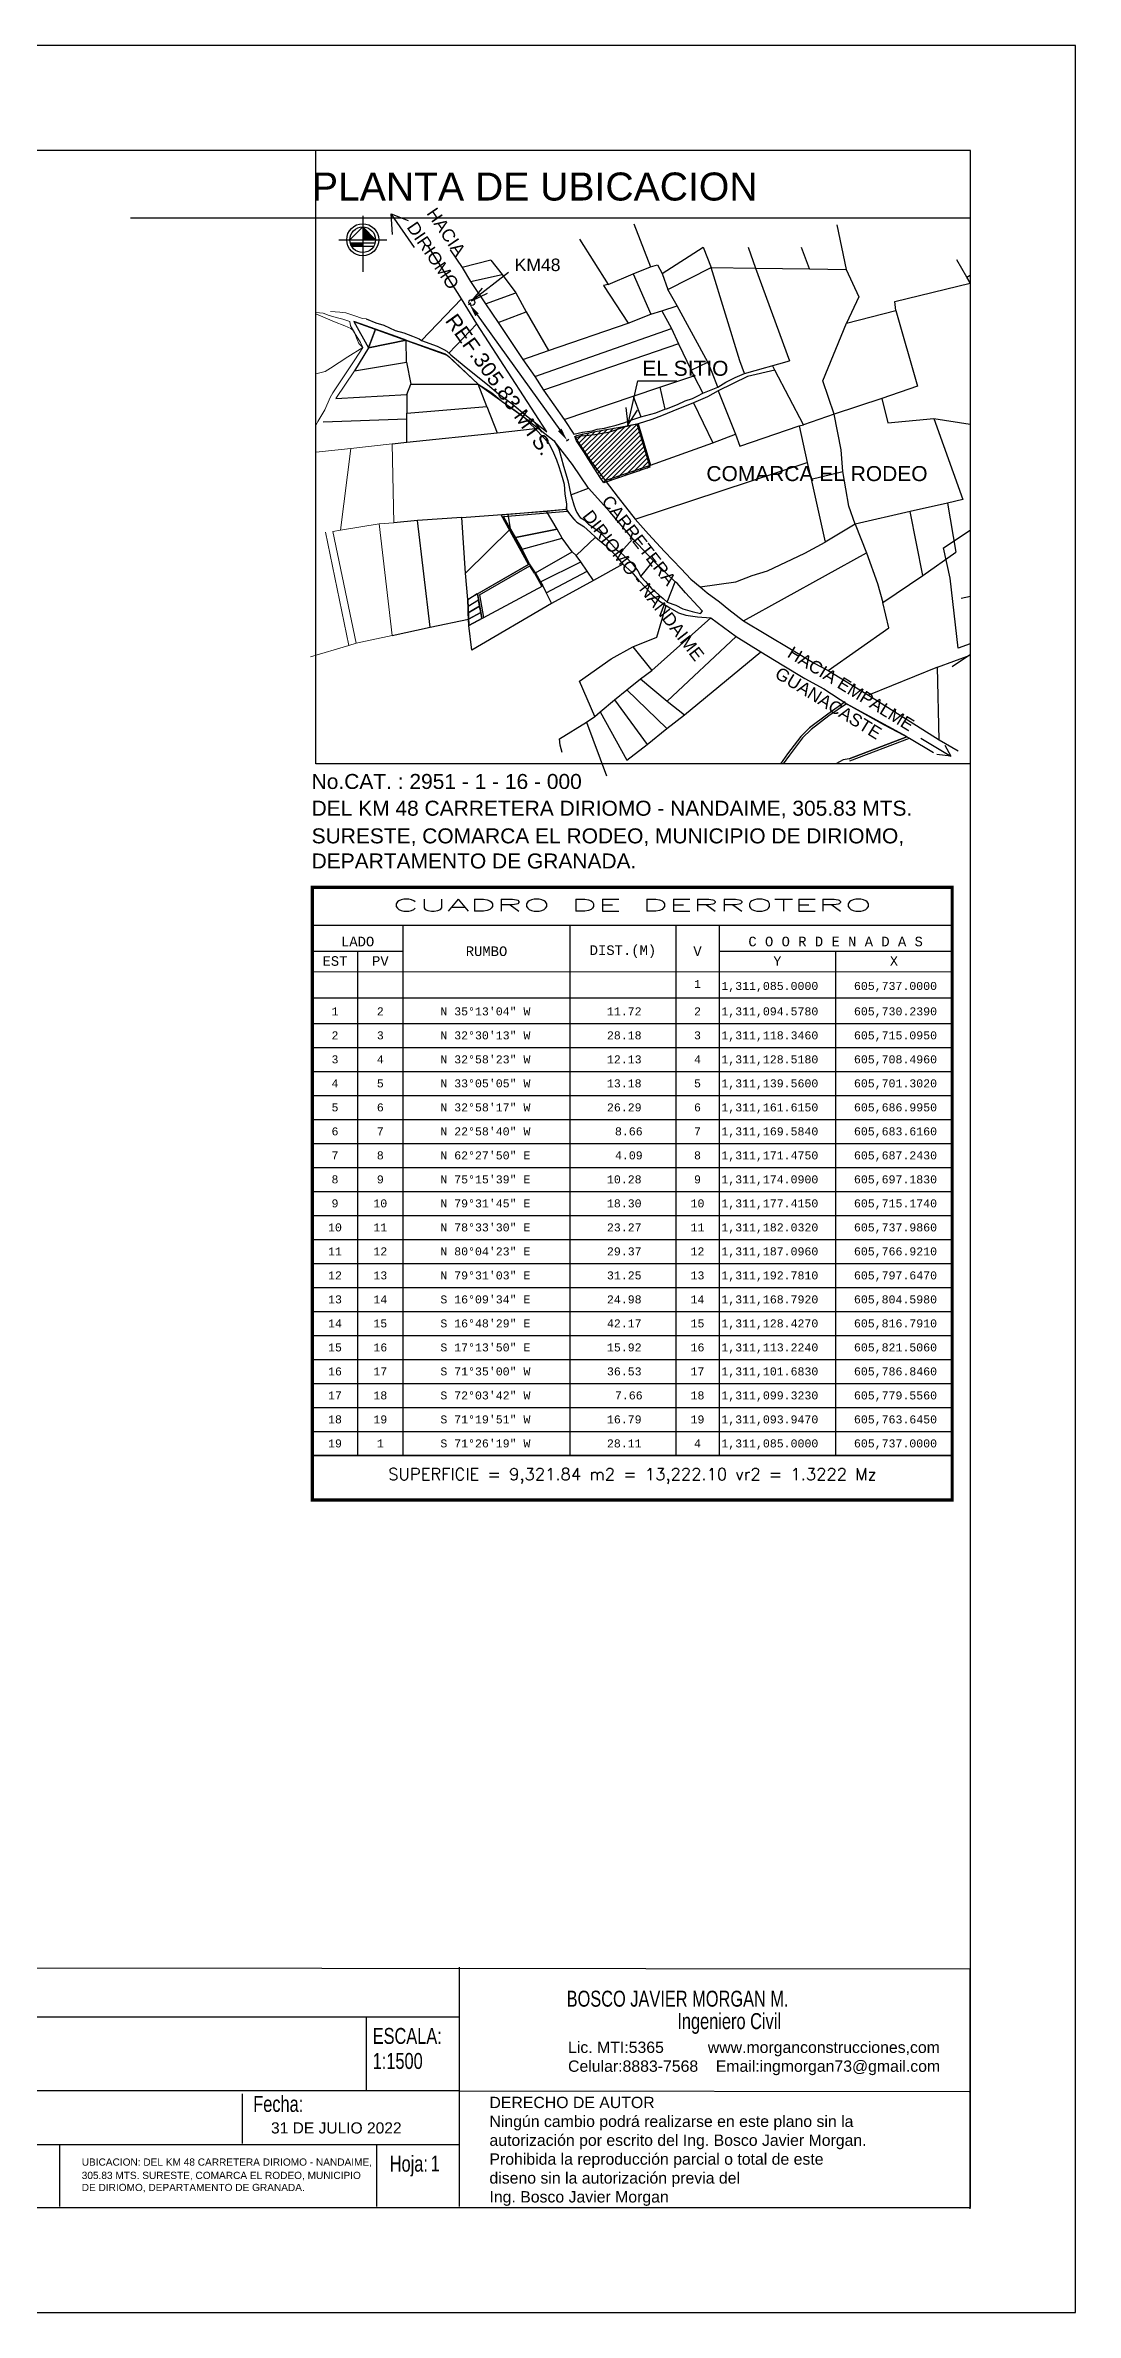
# Model space of a CAD drawing. Header units: millimetres. Extents: x 603733 to 1211550, y 1310999 to 2622648.
# Drawn here: x 605057.9 to 605205.1, y 1310999.4 to 1311323.2 of the extents above; entities that cross this region are included whole.
import ezdxf
from ezdxf.enums import TextEntityAlignment as Align

# ---------------------------------------------------------------- set-up
doc = ezdxf.new("R2010")
doc.units = ezdxf.units.MM
doc.header["$PDMODE"] = 32
doc.header["$PDSIZE"] = 0.3
for name, color, linetype in [('-42', 7, 'Continuous'), ('2', 1, 'Continuous'), ('CAJETIN', 5, 'Continuous'), ('CVL_CUADCON', 1, 'Continuous'), ('CVL_CUADCON_LIN', 8, 'Continuous'), ('CVL_CUADCON_TIT', 1, 'Continuous'), ('CVL_CUADCON_TX', 2, 'Continuous'), ('FRAME 025', 7, 'Continuous'), ('NORTE', 7, 'Continuous'), ('PAREDES', 8, 'Continuous')]:
    doc.layers.add(name, color=color, linetype=linetype)
doc.layers.add('FRAME 070', color=7, linetype='Continuous', lineweight=70)
doc.styles.add('HUECA1', font='HUECA1.shx')
doc.styles.add('MONOTXT4', font='MONOTXT4.shx')
doc.styles.add('PI', font='arial.ttf', dxfattribs={"height": 0.4})
doc.styles.add('PUNTOS PI', font='arial.ttf', dxfattribs={"height": 2.75})
doc.styles.add('TSN - Swis721 LtCn BT', font='swisscl.ttf')

# ---------------------------------------------------------------- blocks, each defined once
blk = doc.blocks.new('NORTE')
for points in [[(0, 0.4), (0, 0), (0.4, 0)], [(0, -0.1), (-0.387, -0.1, 0.067833), (-0.346, -0.2), (0, -0.2)]]:
    blk.add_hatch(color=256).paths.add_polyline_path(points)
for p, q in [((0, 0.75), (0, -1)), ((-0.75, 0), (0.75, 0)), ((0, 0.4), (-0.4, 0)), ((0, 0.4), (0.4, 0)), ((-0.387, -0.1), (0.387, -0.1)), ((-0.346, -0.2), (0.346, -0.2))]:
    blk.add_line(p, q)
for radius in [0.5, 0.4]:
    blk.add_circle((0, 0), radius)

msp = doc.modelspace()

# ---------------------------------------------------------------- hatches: boundary and pattern name
at = {"layer": 'CVL_CUADCON_TX'}
h = msp.add_hatch(dxfattribs=at)
h.set_pattern_fill('ANSI31', color=256, scale=0.155789)
h.set_pattern_definition([(45, (133067.8498, 289871.87623), (-0.3497560627, 0.3497560627), [])])
h.paths.add_polyline_path([(605140.997, 1311261.879), (605141.565, 1311262.063), (605144.264, 1311262.962), (605143.897, 1311264.146), (605142.947, 1311267.291), (605142.406, 1311269.159), (605140.013, 1311268.716), (605137.759, 1311268.322), (605135.982, 1311267.962), (605134.58, 1311267.703), (605133.806, 1311267.5), (605133.524, 1311267.352), (605133.787, 1311266.731), (605134.901, 1311265.014), (605135.462, 1311264.153), (605135.976, 1311263.361), (605137.155, 1311261.51), (605137.682, 1311260.764), (605139.757, 1311261.461)])

# ---------------------------------------------------------------- linework, layer by layer
at = {"layer": '-42', "color": 6, "ltscale": 0.5}
for p, q in [((605186.182, 1311251.475), (605189.995, 1311253.975)), ((605188.291, 1311237.128), (605187.14, 1311247.115))]:
    msp.add_line(p, q, dxfattribs=at)
for p, q in [((605096.522, 1311220.6), (605096.522, 1311308.231)), ((605070.069, 1311298.602), (605190.069, 1311298.602)), ((605189.995, 1311220.6), (605096.522, 1311220.6))]:
    msp.add_line(p, q)
at = {"color": 0, "lineweight": -2}
msp.add_line((605117.076, 1311031.052), (604994.058, 1311031.052), dxfattribs=at)
at = {"color": 0}
msp.add_line((605117.076, 1311031.052), (605189.849, 1311030.947), dxfattribs=at)
msp.add_lwpolyline([(604785.969, 1310999.381), (605205.069, 1310999.381), (605205.069, 1311323.231), (604785.969, 1311323.231)], close=True)
at = {"layer": '2', "color": 1, "linetype": 'Continuous'}
for p, q in [((605134.207, 1311295.562), (605138.276, 1311289.053)), ((605141.947, 1311297.757), (605144.353, 1311291.596)), ((605170.975, 1311297.604), (605172.314, 1311291.22)), ((605117.37, 1311287.042), (605112.58, 1311294.528)), ((605115.745, 1311294.004), (605117.454, 1311291.495)), ((605121.549, 1311292.571), (605117.454, 1311291.495)), ((605117.454, 1311291.495), (605118.627, 1311289.48)), ((605121.549, 1311292.571), (605123.162, 1311290.501)), ((605141.847, 1311290.614), (605144.353, 1311291.596)), ((605144.353, 1311291.596), (605145.34, 1311291.897)), ((605145.34, 1311291.897), (605145.999, 1311290.654)), ((605145.999, 1311290.654), (605151.871, 1311294.423)), ((605146.842, 1311288.343), (605152.994, 1311291.5)), ((605151.871, 1311294.423), (605152.994, 1311291.5)), ((605157.08, 1311278.185), (605152.994, 1311291.5)), ((605152.994, 1311291.5), (605159.342, 1311291.393)), ((605158.317, 1311294.415), (605159.342, 1311291.393)), ((605159.342, 1311291.393), (605164.215, 1311278.182)), ((605159.342, 1311291.393), (605167.034, 1311291.312)), ((605167.034, 1311291.312), (605165.891, 1311294.373)), ((605189.523, 1311290.138), (605188.086, 1311292.584)), ((605118.627, 1311289.48), (605123.162, 1311290.501)), ((605118.627, 1311289.48), (605120.792, 1311286.32)), ((605123.162, 1311290.501), (605125.094, 1311287.899)), ((605138.276, 1311289.053), (605137.633, 1311288.935)), ((605137.633, 1311288.935), (605141.153, 1311283.567)), ((605138.276, 1311289.053), (605141.847, 1311290.614)), ((605141.847, 1311290.614), (605144.389, 1311284.829)), ((605145.999, 1311290.654), (605146.842, 1311288.343)), ((605148.14, 1311286.035), (605146.842, 1311288.343)), ((605167.034, 1311291.312), (605172.314, 1311291.22)), ((605172.314, 1311291.22), (605174.115, 1311287.331)), ((605179.236, 1311286.659), (605189.995, 1311289.263)), ((605189.523, 1311290.138), (605189.995, 1311290.399)), ((605189.995, 1311289.316), (605189.523, 1311290.138)), ((605111.657, 1311281.066), (605117.37, 1311287.042)), ((605119.557, 1311283.446), (605117.37, 1311287.042)), ((605120.792, 1311286.32), (605125.094, 1311287.899)), ((605120.792, 1311286.32), (605122.6, 1311283.634)), ((605122.6, 1311283.634), (605126.591, 1311285.176)), ((605125.094, 1311287.899), (605126.591, 1311285.176)), ((605126.591, 1311285.176), (605129.765, 1311279.632)), ((605144.389, 1311284.829), (605145.949, 1311285.292)), ((605145.949, 1311285.292), (605148.14, 1311286.035)), ((605145.949, 1311285.292), (605147.327, 1311282.806)), ((605152.553, 1311277.965), (605148.14, 1311286.035)), ((605174.115, 1311287.331), (605172.336, 1311283.563)), ((605172.336, 1311283.563), (605179.385, 1311285.379)), ((605179.385, 1311285.379), (605179.236, 1311286.659)), ((605179.385, 1311285.379), (605182.469, 1311274.532)), ((605115.548, 1311279.277), (605119.557, 1311283.446)), ((605122.6, 1311283.634), (605126.098, 1311278.38)), ((605127.846, 1311275.951), (605147.327, 1311282.806)), ((605129.765, 1311279.632), (605141.153, 1311283.567)), ((605141.153, 1311283.567), (605144.389, 1311284.829)), ((605147.327, 1311282.806), (605148.347, 1311280.595)), ((605168.979, 1311275.335), (605172.336, 1311283.563)), ((605109.507, 1311277.965), (605109.423, 1311281.138)), ((605126.098, 1311278.38), (605129.765, 1311279.632)), ((605126.098, 1311278.38), (605127.846, 1311275.951)), ((605148.347, 1311280.595), (605129.078, 1311273.995)), ((605148.347, 1311280.595), (605150.167, 1311276.845)), ((605102.064, 1311276.753), (605109.507, 1311277.965)), ((605109.507, 1311277.965), (605110.119, 1311274.855)), ((605127.846, 1311275.951), (605129.078, 1311273.995)), ((605145.672, 1311274.389), (605150.527, 1311276.015)), ((605150.167, 1311276.845), (605152.553, 1311277.965)), ((605150.167, 1311276.845), (605150.527, 1311276.015)), ((605150.527, 1311276.015), (605151.815, 1311273.552)), ((605153.154, 1311276.484), (605152.553, 1311277.965)), ((605153.967, 1311274.409), (605153.154, 1311276.484)), ((605157.776, 1311276.381), (605157.08, 1311278.185)), ((605157.776, 1311276.381), (605164.215, 1311278.182)), ((605162.084, 1311276.85), (605161.787, 1311277.503)), ((605166.186, 1311269.03), (605162.084, 1311276.85)), ((605170.587, 1311270.535), (605168.979, 1311275.335)), ((605099.408, 1311272.776), (605109.535, 1311273.356)), ((605109.535, 1311273.356), (605109.517, 1311270.686)), ((605109.535, 1311273.356), (605110.119, 1311274.855)), ((605110.119, 1311274.855), (605119.724, 1311274.817)), ((605120.952, 1311271.652), (605119.724, 1311274.817)), ((605129.078, 1311273.995), (605131.999, 1311269.788)), ((605131.999, 1311269.788), (605141.869, 1311273.109)), ((605141.869, 1311273.109), (605145.672, 1311274.389)), ((605141.869, 1311273.109), (605142.98, 1311270.164)), ((605145.672, 1311274.389), (605146.406, 1311271.278)), ((605150.495, 1311272.162), (605153.228, 1311266.472)), ((605151.815, 1311273.552), (605153.967, 1311274.409)), ((605154.028, 1311273.875), (605156.484, 1311267.676)), ((605177.377, 1311272.785), (605170.587, 1311270.535)), ((605182.469, 1311274.532), (605177.377, 1311272.785)), ((605177.377, 1311272.785), (605178.266, 1311269.307)), ((605109.531, 1311269.815), (605097.606, 1311269.386)), ((605109.517, 1311270.686), (605120.952, 1311271.652)), ((605109.531, 1311269.815), (605109.517, 1311270.686)), ((605109.549, 1311266.532), (605109.531, 1311269.815)), ((605120.952, 1311271.652), (605122.449, 1311267.863)), ((605142.578, 1311269.188), (605144.328, 1311263.243)), ((605157.126, 1311265.997), (605165.593, 1311268.888)), ((605165.593, 1311268.888), (605166.186, 1311269.03)), ((605165.593, 1311268.888), (605166.729, 1311263.651)), ((605170.587, 1311270.535), (605166.186, 1311269.03)), ((605178.266, 1311269.307), (605184.827, 1311269.933)), ((605184.827, 1311269.933), (605188.943, 1311258.359)), ((605184.827, 1311269.933), (605189.995, 1311269.145)), ((605107.432, 1311266.29), (605109.549, 1311266.532)), ((605136.71, 1311268.422), (605137.761, 1311268.533)), ((605144.328, 1311263.243), (605153.228, 1311266.472)), ((605153.228, 1311266.472), (605156.484, 1311267.676)), ((605156.484, 1311267.676), (605157.126, 1311265.997)), ((605137.86, 1311261.058), (605144.328, 1311263.243)), ((605142.169, 1311255.549), (605166.729, 1311263.651)), ((605166.729, 1311263.651), (605167.315, 1311261.26)), ((605167.315, 1311261.26), (605171.837, 1311262.37)), ((605132.949, 1311259.045), (605135.506, 1311259.976)), ((605167.315, 1311261.26), (605169.301, 1311252.267)), ((605117.406, 1311255.774), (605111.056, 1311255.364)), ((605117.406, 1311255.774), (605129.473, 1311256.676)), ((605117.926, 1311247.818), (605117.406, 1311255.774)), ((605123.021, 1311256.194), (605132.319, 1311256.964)), ((605126.939, 1311249.09), (605123.021, 1311256.194)), ((605123.339, 1311255.956), (605132.488, 1311256.715)), ((605127.081, 1311249.172), (605123.339, 1311255.956)), ((605124.355, 1311254.161), (605124.003, 1311256.267)), ((605129.473, 1311256.676), (605132.319, 1311256.964)), ((605131.018, 1311254.133), (605129.473, 1311256.676)), ((605181.438, 1311256.64), (605173.558, 1311254.86)), ((605186.771, 1311257.834), (605181.438, 1311256.64)), ((605183.228, 1311247.528), (605181.438, 1311256.64)), ((605188.943, 1311258.359), (605186.771, 1311257.834)), ((605186.771, 1311257.834), (605187.955, 1311250.816)), ((605111.056, 1311255.364), (605107.673, 1311255.032)), ((605112.873, 1311240.12), (605111.056, 1311255.364)), ((605124.355, 1311254.161), (605117.926, 1311247.818)), ((605124.355, 1311254.161), (605125.039, 1311252.95)), ((605125.039, 1311252.95), (605131.018, 1311254.133)), ((605125.039, 1311252.95), (605125.997, 1311251.261)), ((605125.997, 1311251.261), (605131.721, 1311252.842)), ((605131.721, 1311252.842), (605131.018, 1311254.133)), ((605133.152, 1311250.894), (605131.721, 1311252.842)), ((605133.741, 1311250.355), (605136.504, 1311252.998)), ((605140.072, 1311250.804), (605141.844, 1311252.75)), ((605144.75, 1311249.624), (605141.844, 1311252.75)), ((605173.558, 1311254.86), (605169.301, 1311252.267)), ((605173.558, 1311254.86), (605175.202, 1311250.733)), ((605127.081, 1311249.172), (605125.997, 1311251.261)), ((605127.932, 1311247.905), (605133.152, 1311250.894)), ((605128.635, 1311246.614), (605134.388, 1311249.46)), ((605133.741, 1311250.355), (605133.152, 1311250.894)), ((605134.388, 1311249.46), (605133.741, 1311250.355)), ((605135.288, 1311248.109), (605134.388, 1311249.46)), ((605142.955, 1311247.381), (605144.75, 1311249.624)), ((605157.619, 1311241.01), (605175.202, 1311250.733)), ((605175.202, 1311250.733), (605176.788, 1311246.349)), ((605183.228, 1311247.528), (605187.955, 1311250.816)), ((605187.14, 1311247.115), (605186.182, 1311251.475)), ((605118.238, 1311244.097), (605117.926, 1311247.818)), ((605126.939, 1311249.09), (605118.238, 1311244.097)), ((605118.391, 1311240.357), (605128.947, 1311246.018)), ((605119.619, 1311244.889), (605126.939, 1311249.09)), ((605127.932, 1311247.905), (605127.081, 1311249.172)), ((605127.792, 1311247.82), (605127.085, 1311248.872)), ((605127.792, 1311247.82), (605128.491, 1311246.535)), ((605127.932, 1311247.905), (605128.635, 1311246.614)), ((605128.49, 1311246.538), (605128.803, 1311245.942)), ((605128.635, 1311246.614), (605128.947, 1311246.018)), ((605128.947, 1311246.018), (605129.435, 1311245.045)), ((605129.435, 1311245.045), (605135.288, 1311248.109)), ((605136.209, 1311246.797), (605130.216, 1311243.497)), ((605136.209, 1311246.797), (605135.288, 1311248.109)), ((605140.412, 1311249.131), (605136.209, 1311246.797)), ((605142.935, 1311247.381), (605142.955, 1311247.381)), ((605146.707, 1311243.715), (605147.873, 1311246.614)), ((605176.788, 1311246.349), (605177.534, 1311243.662)), ((605177.534, 1311243.662), (605183.228, 1311247.528)), ((605118.357, 1311241.287), (605118.238, 1311244.097)), ((605130.216, 1311243.497), (605118.802, 1311236.853)), ((605129.435, 1311245.045), (605130.216, 1311243.497)), ((605145.25, 1311238.701), (605146.6, 1311243.232)), ((605178.364, 1311240.025), (605177.534, 1311243.662)), ((605190.069, 1311244.52), (605188.718, 1311244.206)), ((605107.467, 1311238.932), (605112.873, 1311240.12)), ((605112.873, 1311240.12), (605118.357, 1311241.287)), ((605118.391, 1311240.357), (605118.357, 1311241.287)), ((605118.802, 1311236.853), (605118.391, 1311240.357)), ((605144.546, 1311233.958), (605152.972, 1311241.451)), ((605152.972, 1311241.451), (605156.579, 1311238.81)), ((605169.723, 1311233.942), (605178.364, 1311240.025)), ((605138.705, 1311235.622), (605141.801, 1311237.301)), ((605141.801, 1311237.301), (605145.25, 1311238.701)), ((605141.801, 1311237.301), (605144.546, 1311233.958)), ((605146.712, 1311229.571), (605156.579, 1311238.81)), ((605149.19, 1311227.615), (605160.125, 1311236.584)), ((605156.579, 1311238.81), (605160.125, 1311236.584)), ((605187.451, 1311234.522), (605190.069, 1311236.277)), ((605134.215, 1311232.41), (605138.705, 1311235.622)), ((605142.937, 1311232.763), (605144.546, 1311233.958)), ((605169.723, 1311233.942), (605175.488, 1311230.398)), ((605185.355, 1311234.401), (605175.488, 1311230.398)), ((605185.355, 1311234.401), (605189.995, 1311236.135)), ((605185.552, 1311224.056), (605185.355, 1311234.401)), ((605136.376, 1311227.351), (605134.215, 1311232.41)), ((605139.2, 1311229.744), (605140.949, 1311231.156)), ((605140.949, 1311231.156), (605142.937, 1311232.763)), ((605140.949, 1311231.156), (605146.686, 1311225.675)), ((605142.937, 1311232.763), (605146.712, 1311229.571)), ((605175.488, 1311230.398), (605185.552, 1311224.056)), ((605135.184, 1311226.548), (605136.376, 1311227.351)), ((605136.376, 1311227.351), (605137.171, 1311228.037)), ((605137.171, 1311228.037), (605139.2, 1311229.744)), ((605137.171, 1311228.037), (605140.941, 1311221.107)), ((605139.2, 1311229.744), (605143.863, 1311223.361)), ((605146.686, 1311225.675), (605149.19, 1311227.615)), ((605146.712, 1311229.571), (605149.19, 1311227.615)), ((605131.333, 1311224.182), (605135.184, 1311226.548)), ((605131.465, 1311223.272), (605131.333, 1311224.182)), ((605135.184, 1311226.548), (605138.04, 1311218.892)), ((605140.941, 1311221.107), (605143.863, 1311223.361)), ((605143.863, 1311223.361), (605146.686, 1311225.675)), ((605172.723, 1311221.306), (605180.959, 1311224.454)), ((605172.833, 1311221.017), (605181.321, 1311224.26)), ((605181.321, 1311224.26), (605184.748, 1311222.212)), ((605185.552, 1311224.056), (605188.266, 1311222.481)), ((605131.735, 1311222.221), (605131.465, 1311223.272))]:
    msp.add_line(p, q, dxfattribs=at)
at = {"layer": '2', "color": 1, "linetype": 'Continuous', "lineweight": 0}
for p, q in [((605102.064, 1311276.753), (605099.408, 1311272.776)), ((605096.522, 1311265.107), (605101.535, 1311265.659)), ((605101.535, 1311265.659), (605100.054, 1311253.999)), ((605101.535, 1311265.659), (605107.432, 1311266.29)), ((605107.432, 1311266.29), (605107.673, 1311255.032)), ((605097.936, 1311253.678), (605101.249, 1311237.493)), ((605100.054, 1311253.999), (605098.965, 1311253.769)), ((605098.965, 1311253.769), (605102.299, 1311237.861)), ((605105.596, 1311254.889), (605100.054, 1311253.999)), ((605107.673, 1311255.032), (605105.596, 1311254.889)), ((605105.596, 1311254.889), (605107.467, 1311238.932)), ((605095.761, 1311235.891), (605101.249, 1311237.493)), ((605101.249, 1311237.493), (605102.299, 1311237.861)), ((605102.299, 1311237.861), (605107.467, 1311238.932))]:
    msp.add_line(p, q, dxfattribs=at)
for points in [[(605096.522, 1311285.089), (605097.587, 1311284.961), (605098.438, 1311284.667), (605099.626, 1311284.294), (605100.417, 1311284.099), (605101.387, 1311283.805)], [(605096.522, 1311284.903), (605098.199, 1311284.184), (605099.213, 1311283.741), (605100.686, 1311283.155), (605101.52, 1311282.782), (605101.846, 1311282.542), (605102.073, 1311282.189), (605102.917, 1311280.788), (605103.273, 1311280.087), (605101.11, 1311278.72), (605098.643, 1311277.101), (605097.899, 1311276.662), (605096.522, 1311276.29)], [(605096.522, 1311284.903), (605098.199, 1311284.184), (605099.213, 1311283.741), (605100.686, 1311283.155), (605101.52, 1311282.782), (605101.846, 1311282.542), (605102.073, 1311282.189), (605102.917, 1311280.788), (605103.273, 1311280.087), (605101.11, 1311278.72), (605098.643, 1311277.101), (605097.899, 1311276.662), (605096.522, 1311276.29)], [(605103.724, 1311284.149), (605103.185, 1311284.229), (605101.957, 1311284.659), (605100.808, 1311285.009), (605099.977, 1311285.124), (605098.632, 1311285.196)], [(605101.387, 1311283.805), (605101.474, 1311283.146), (605102.061, 1311282.192), (605102.43, 1311281.22), (605102.703, 1311280.625), (605103.273, 1311280.087), (605102.094, 1311278.315), (605098.959, 1311273.59), (605098.598, 1311272.92), (605097.816, 1311271.185), (605096.825, 1311269.512), (605096.721, 1311269.322), (605096.522, 1311268.957)], [(605101.98, 1311283.807), (605104.083, 1311280.002), (605102.064, 1311276.753)]]:
    msp.add_lwpolyline(points, dxfattribs=at)
at = {"layer": '2', "color": 1, "linetype": 'Continuous'}
for points in [[(605101.98, 1311283.807), (605102.91, 1311283.473), (605105.088, 1311282.688), (605108.017, 1311281.649), (605109.423, 1311281.138)], [(605101.98, 1311283.807), (605115.292, 1311278.97), (605119.724, 1311274.817), (605126.344, 1311270.068), (605130.608, 1311266.737)], [(605103.724, 1311284.149), (605105.104, 1311283.619), (605106.252, 1311283.246), (605107.896, 1311282.519), (605109.103, 1311282.167), (605110.35, 1311281.715), (605111.3, 1311281.303), (605111.657, 1311281.066)], [(605115.26, 1311279.534), (605115.835, 1311279.021), (605117.738, 1311277.463), (605119.205, 1311276.26), (605121.049, 1311274.782), (605122.655, 1311273.441), (605124.577, 1311272.022), (605126.639, 1311270.306), (605128.582, 1311268.788), (605129.514, 1311268.039), (605119.557, 1311283.446)], [(605109.423, 1311281.138), (605115.024, 1311279.157), (605115.559, 1311278.782), (605119.724, 1311274.817)], [(605111.657, 1311281.066), (605113.854, 1311280.262), (605114.844, 1311279.77), (605115.26, 1311279.534)], [(605153.967, 1311274.409), (605155.111, 1311275.145), (605156.414, 1311275.783), (605157.776, 1311276.381)], [(605162.084, 1311276.85), (605158.192, 1311275.947), (605154.028, 1311273.875)], [(605119.724, 1311274.817), (605121.686, 1311273.576), (605123.172, 1311272.373), (605125.015, 1311271.093), (605126.344, 1311270.068), (605127.157, 1311269.179), (605127.891, 1311268.509)], [(605150.495, 1311272.162), (605147.553, 1311270.985), (605145.935, 1311270.307), (605144.552, 1311269.788), (605142.578, 1311269.188)], [(605146.623, 1311271.318), (605148.183, 1311271.917), (605149.308, 1311272.435), (605150.355, 1311272.795), (605151.085, 1311273.193), (605151.815, 1311273.552)], [(605154.028, 1311273.875), (605152.509, 1311273.019), (605150.495, 1311272.162)], [(605131.999, 1311269.788), (605133.37, 1311267.695), (605134.654, 1311267.995), (605135.998, 1311268.158), (605136.71, 1311268.422)], [(605142.578, 1311269.188), (605140.405, 1311268.647), (605139.042, 1311268.187), (605138.331, 1311267.928), (605137.442, 1311267.806), (605136.395, 1311267.605), (605135.526, 1311267.503), (605134.399, 1311267.421), (605133.629, 1311267.102)], [(605137.761, 1311268.533), (605138.506, 1311268.76), (605139.435, 1311268.96), (605140.541, 1311269.3), (605141.686, 1311269.739), (605142.98, 1311270.164)], [(605142.98, 1311270.164), (605145.122, 1311270.76), (605146.406, 1311271.278), (605146.623, 1311271.318)], [(605171.837, 1311262.37), (605171.563, 1311265.475), (605170.587, 1311270.535)], [(605109.549, 1311266.532), (605122.449, 1311267.863), (605127.891, 1311268.509)], [(605127.891, 1311268.509), (605128.685, 1311267.601), (605129.28, 1311266.969), (605129.876, 1311266.259), (605130.333, 1311265.35), (605130.931, 1311264.045), (605131.27, 1311263.076), (605131.71, 1311261.554), (605132.01, 1311260.545), (605132.114, 1311259.12), (605132.336, 1311257.755), (605132.319, 1311256.964)], [(605135.506, 1311259.976), (605133.215, 1311263.375), (605130.608, 1311266.737)], [(605130.608, 1311266.737), (605131.253, 1311265.585), (605131.908, 1311263.107), (605132.528, 1311261.066), (605132.949, 1311259.045)], [(605133.629, 1311267.102), (605135.715, 1311263.981), (605137.86, 1311261.058)], [(605173.558, 1311254.86), (605172.655, 1311257.428), (605171.837, 1311262.37)], [(605132.114, 1311259.12), (605132.336, 1311257.755), (605132.323, 1311257.157), (605132.342, 1311256.966), (605132.607, 1311256.539), (605133.352, 1311255.611), (605133.808, 1311255.108)], [(605132.949, 1311259.045), (605133.066, 1311258.747), (605133.375, 1311257.598), (605133.647, 1311256.943), (605133.842, 1311256.487), (605134.175, 1311255.99), (605134.312, 1311255.791), (605134.883, 1311255.451), (605135.472, 1311254.833), (605136.22, 1311254.353), (605137.144, 1311253.634), (605137.969, 1311252.817), (605138.755, 1311252.001), (605139.481, 1311251.185), (605140.072, 1311250.804)], [(605141.844, 1311252.75), (605138.548, 1311256.591), (605135.506, 1311259.976)], [(605137.86, 1311261.058), (605139.747, 1311258.669), (605142.169, 1311255.549)], [(605132.319, 1311256.964), (605132.895, 1311256.114), (605133.808, 1311255.108), (605134.799, 1311254.497), (605135.79, 1311253.669), (605136.504, 1311252.998)], [(605136.504, 1311252.998), (605137.872, 1311251.835), (605139.3, 1311250.473), (605140.412, 1311249.131)], [(605142.169, 1311255.549), (605144.035, 1311253.398), (605146.336, 1311250.951), (605148.717, 1311248.464), (605150.086, 1311246.964), (605151.415, 1311245.88)], [(605140.072, 1311250.804), (605141.074, 1311249.868), (605141.761, 1311249.15), (605142.525, 1311248.156), (605142.955, 1311247.381)], [(605147.873, 1311246.614), (605146.557, 1311247.87), (605144.75, 1311249.624)], [(605151.415, 1311245.88), (605156.539, 1311246.624), (605158.847, 1311247.486), (605161.078, 1311248.17), (605166.364, 1311250.709), (605169.301, 1311252.267)], [(605119.91, 1311244.754), (605127.085, 1311248.872)], [(605140.412, 1311249.131), (605141.681, 1311247.967), (605142.653, 1311246.822), (605143.745, 1311245.678), (605144.677, 1311244.651), (605145.57, 1311243.882), (605146.045, 1311243.547), (605146.6, 1311243.232)], [(605142.955, 1311247.381), (605143.623, 1311246.665), (605144.486, 1311245.63), (605144.958, 1311245.29), (605145.626, 1311244.672), (605146.157, 1311244.213), (605146.707, 1311243.715)], [(605146.707, 1311243.715), (605147.97, 1311243.271), (605148.955, 1311242.769), (605150.277, 1311242.344), (605151.501, 1311242.058), (605151.78, 1311242.432), (605151.113, 1311243.149), (605149.346, 1311245.041), (605148.169, 1311246.395), (605147.873, 1311246.614)], [(605118.233, 1311244.097), (605119.608, 1311244.95), (605120.265, 1311241.362)], [(605118.238, 1311244.097), (605118.391, 1311240.359)], [(605118.391, 1311240.359), (605118.354, 1311241.25), (605118.316, 1311242.192), (605118.277, 1311243.135), (605119.776, 1311244.032)], [(605118.316, 1311242.192), (605119.942, 1311243.125)], [(605119.619, 1311244.889), (605120.265, 1311241.362)], [(605120.265, 1311241.362), (605120.108, 1311242.218), (605119.942, 1311243.125), (605119.776, 1311244.032)], [(605119.91, 1311244.754), (605120.508, 1311241.492)], [(605146.6, 1311243.232), (605147.095, 1311242.877), (605148.363, 1311242.169), (605149.412, 1311241.856), (605151.073, 1311241.623), (605152.972, 1311241.451)], [(605151.415, 1311245.88), (605152.446, 1311245.012), (605154.19, 1311243.751), (605155.538, 1311242.647), (605157.619, 1311241.01)], [(605120.108, 1311242.218), (605118.354, 1311241.25)], [(605118.391, 1311240.359), (605120.265, 1311241.362)], [(605157.619, 1311241.01), (605160.828, 1311239.14), (605164.493, 1311236.915), (605167.702, 1311234.985), (605169.723, 1311233.942)], [(605160.125, 1311236.584), (605163.136, 1311234.753), (605166.366, 1311232.804), (605169.079, 1311231.328), (605172.527, 1311229.062), (605177.716, 1311226.189), (605181.321, 1311224.26)], [(605172.145, 1311229.451), (605169.654, 1311227.712), (605167.077, 1311225.765), (605165.799, 1311224.509), (605163.933, 1311222.036), (605162.91, 1311220.6)], [(605172.323, 1311229.196), (605169.836, 1311227.462), (605167.28, 1311225.53), (605166.033, 1311224.304), (605164.183, 1311221.853), (605163.29, 1311220.6)], [(605180.982, 1311224.463), (605172.323, 1311229.196)], [(605180.959, 1311224.454), (605172.723, 1311221.306), (605171.855, 1311221.157), (605170.824, 1311220.6)]]:
    msp.add_lwpolyline(points, dxfattribs=at)
at = {"layer": '2', "color": 1, "linetype": 'Continuous', "flags": 128}
msp.add_lwpolyline([(605189.995, 1311237.762), (605188.291, 1311237.128), (605187.14, 1311247.115), (605186.182, 1311251.475), (605189.995, 1311253.975)], dxfattribs=at)
at = {"layer": '2', "color": 1, "linetype": 'Continuous'}
for points in [[(605119.776, 1311244.032), (605119.942, 1311243.125), (605118.316, 1311242.192), (605118.277, 1311243.135)], [(605119.942, 1311243.125), (605120.108, 1311242.218), (605118.354, 1311241.25), (605118.316, 1311242.192)], [(605120.108, 1311242.218), (605120.265, 1311241.362), (605118.391, 1311240.359), (605118.354, 1311241.25)]]:
    msp.add_lwpolyline(points, close=True, dxfattribs=at)
msp.add_point((605150.527, 1311276.015), dxfattribs=at)
at = {"layer": 'CAJETIN'}
for p, q in [((605190.069, 1311308.231), (604800.969, 1311308.231)), ((605190.069, 1311014.381), (605190.069, 1311308.231)), ((604800.969, 1311014.381), (605190.069, 1311014.381))]:
    msp.add_line(p, q, dxfattribs=at)
at = {"layer": 'CVL_CUADCON', "color": 1, "linetype": 'Continuous', "const_width": 0.457, "flags": 128}
msp.add_lwpolyline([(605096.045, 1311202.963), (605187.438, 1311202.963), (605187.438, 1311115.462), (605096.045, 1311115.462)], close=True, dxfattribs=at)
at = {"layer": 'CVL_CUADCON', "color": 1, "linetype": 'Continuous', "const_width": 0.171, "flags": 128}
for points in [[(605096.045, 1311197.536), (605187.438, 1311197.536)], [(605096.045, 1311190.887), (605187.438, 1311190.887)], [(605096.045, 1311121.824), (605187.438, 1311121.824)]]:
    msp.add_lwpolyline(points, dxfattribs=at)
at = {"layer": 'CVL_CUADCON_LIN', "color": 8, "linetype": 'Continuous'}
for p, q in [((605108.992, 1311197.536), (605108.992, 1311121.824)), ((605132.843, 1311197.536), (605132.843, 1311121.824)), ((605147.977, 1311197.536), (605147.977, 1311121.824)), ((605154.132, 1311197.536), (605154.132, 1311121.824)), ((605096.045, 1311193.847), (605108.992, 1311193.847)), ((605102.513, 1311193.847), (605102.513, 1311121.824)), ((605154.132, 1311193.847), (605187.438, 1311193.847)), ((605170.785, 1311193.847), (605170.785, 1311121.824)), ((605096.045, 1311187.167), (605187.438, 1311187.167)), ((605096.045, 1311183.535), (605187.438, 1311183.535)), ((605096.045, 1311180.107), (605187.438, 1311180.107)), ((605096.045, 1311176.678), (605187.438, 1311176.678)), ((605096.045, 1311173.25), (605187.438, 1311173.25)), ((605096.045, 1311169.821), (605187.438, 1311169.821)), ((605096.045, 1311166.393), (605187.438, 1311166.393)), ((605096.045, 1311162.965), (605187.438, 1311162.965)), ((605096.045, 1311159.536), (605187.438, 1311159.536)), ((605096.045, 1311156.108), (605187.438, 1311156.108)), ((605096.045, 1311152.679), (605187.438, 1311152.679)), ((605096.045, 1311149.251), (605187.438, 1311149.251)), ((605096.045, 1311145.823), (605187.438, 1311145.823)), ((605096.045, 1311142.394), (605187.438, 1311142.394)), ((605096.045, 1311138.966), (605187.438, 1311138.966)), ((605096.045, 1311135.537), (605187.438, 1311135.537)), ((605096.045, 1311132.109), (605187.438, 1311132.109)), ((605096.045, 1311128.681), (605187.438, 1311128.681)), ((605096.045, 1311125.252), (605187.438, 1311125.252)), ((605096.045, 1311121.824), (605187.438, 1311121.824))]:
    msp.add_line(p, q, dxfattribs=at)
at = {"layer": 'CVL_CUADCON_TX', "color": 1}
msp.add_line((605118.702, 1311286.421), (605118.349, 1311286.168), dxfattribs=at)
at = {"layer": 'CVL_CUADCON_TX', "color": 2}
for p, q in [((605119.566, 1311284.74), (605131.372, 1311268.297)), ((605132.689, 1311266.941), (605132.336, 1311266.688))]:
    msp.add_line(p, q, dxfattribs=at)
at = {"layer": 'CVL_CUADCON_TX'}
for points in [[(605110.645, 1311294.355), (605107.31, 1311299.158)], [(605107.487, 1311296.212), (605107.31, 1311299.158), (605109.725, 1311298.22)], [(605141.113, 1311268.975), (605142.514, 1311275.293), (605148.099, 1311275.293)], [(605140.806, 1311271.523), (605141.113, 1311268.975), (605142.469, 1311271.108)], [(605182.977, 1311224.265), (605187.249, 1311221.694)], [(605186.376, 1311223.275), (605187.249, 1311221.694), (605185.223, 1311221.962)]]:
    msp.add_lwpolyline(points, dxfattribs=at)
at = {"layer": 'CVL_CUADCON_TX', "color": 2, "linetype": 'Continuous'}
for points in [[(605118.787, 1311286.736), (605124.068, 1311290.819)], [(605120.313, 1311288.537), (605118.787, 1311286.736), (605121.042, 1311287.822)]]:
    msp.add_lwpolyline(points, dxfattribs=at)
at = {"layer": 'CVL_CUADCON_TX'}
msp.add_lwpolyline([(605137.682, 1311260.764), (605137.155, 1311261.51), (605135.976, 1311263.361), (605135.462, 1311264.153), (605134.901, 1311265.014), (605133.787, 1311266.731), (605133.524, 1311267.352), (605133.806, 1311267.5), (605134.58, 1311267.703), (605135.982, 1311267.962), (605137.759, 1311268.322), (605140.013, 1311268.716), (605142.406, 1311269.159), (605142.947, 1311267.291), (605143.897, 1311264.146), (605144.264, 1311262.962), (605141.565, 1311262.063), (605140.997, 1311261.879), (605139.757, 1311261.461)], close=True, dxfattribs=at)
msp.add_lwpolyline([(605137.682, 1311260.764), (605137.155, 1311261.51), (605135.976, 1311263.361), (605135.462, 1311264.153), (605134.901, 1311265.014), (605133.787, 1311266.731), (605133.524, 1311267.352), (605133.806, 1311267.5), (605134.58, 1311267.703), (605135.982, 1311267.962), (605137.759, 1311268.322), (605140.013, 1311268.716), (605142.406, 1311269.159), (605142.947, 1311267.291), (605143.897, 1311264.146), (605144.264, 1311262.962), (605141.565, 1311262.063), (605140.997, 1311261.879), (605139.757, 1311261.461)], close=True, dxfattribs=at)
msp.add_circle((605118.829, 1311286.512), 0.423, dxfattribs=at)
at = {"layer": 'CVL_CUADCON_TX', "color": 2}
for points in [[(605119.819, 1311284.922), (605119.313, 1311284.558), (605118.476, 1311286.259)], [(605131.625, 1311268.479), (605131.119, 1311268.116), (605132.462, 1311266.779)]]:
    msp.add_solid(points, dxfattribs=at)
at = {"layer": 'FRAME 025', "color": 0, "lineweight": -2}
for p, q in [((604960.281, 1311048.734), (605190.012, 1311048.501)), ((605190.021, 1311014.229), (605190.021, 1311048.533))]:
    msp.add_line(p, q, dxfattribs=at)
at = {"layer": 'FRAME 070', "color": 0, "lineweight": 25}
for p, q in [((605117.076, 1311014.521), (605117.076, 1311048.73)), ((604960.281, 1311041.642), (605117.076, 1311041.642)), ((605103.769, 1311031.136), (605103.769, 1311041.642)), ((605086.055, 1311023.563), (605086.055, 1311030.623)), ((604994.058, 1311023.396), (605117.076, 1311023.396)), ((605059.959, 1311014.521), (605059.959, 1311023.355)), ((605105.274, 1311014.521), (605105.274, 1311023.396))]:
    msp.add_line(p, q, dxfattribs=at)
at = {"layer": 'PAREDES', "color": 0}
msp.add_line((604960.303, 1311014.46), (605190.069, 1311014.381), dxfattribs=at)

# ---------------------------------------------------------------- block references
at = {"layer": 'NORTE', "xscale": 4.576454817897137, "yscale": 4.576454817897137, "zscale": 4.576454817897137}
msp.add_blockref('NORTE', (605103.238, 1311295.464), dxfattribs=at)

# ---------------------------------------------------------------- texts
at = {"style": 'PI'}
for s, height, p in [('PLANTA DE UBICACION', 4, (605095.988, 1311301.066)), ('No.CAT. : 2951 - 1 - 16 - 000', 2.1421, (605095.943, 1311217.017)), ('DEL KM 48 CARRETERA DIRIOMO - NANDAIME, 305.83 MTS.', 2.1421, (605095.943, 1311213.197)), ('SURESTE, COMARCA EL RODEO, MUNICIPIO DE DIRIOMO,', 2.1421, (605095.943, 1311209.246)), ('DEPARTAMENTO DE GRANADA.', 2.1421, (605095.943, 1311205.66)), ('31 DE JULIO 2022', 1.5908, (605090.14, 1311024.971)), ('305.83 MTS. SURESTE, COMARCA EL RODEO, MUNICIPIO', 1.03132, (605063.105, 1311018.475)), ('UBICACION: DEL KM 48 CARRETERA DIRIOMO - NANDAIME,', 1.03132, (605063.105, 1311020.377)), ('DE DIRIOMO, DEPARTAMENTO DE GRANADA.', 1.03132, (605063.105, 1311016.749))]:
    msp.add_text(s, height=height, dxfattribs=at).set_placement(p)
at = {"layer": 'CVL_CUADCON_TIT', "color": 1, "style": 'HUECA1', "width": 2.039863}
msp.add_text('CUADRO DE DERROTERO', height=1.7142, dxfattribs=at).set_placement((605107.473, 1311199.569), (605176.01, 1311199.569), align=Align.FIT)
at = {"layer": 'CVL_CUADCON_TIT', "color": 1, "style": 'MONOTXT4'}
for s, height, p in [('LADO', 1.3714, (605102.513, 1311194.543)), ('C O O R D E N A D A S', 1.37136, (605170.784, 1311194.543)), ('EST', 1.3714, (605099.279, 1311191.759)), ('PV', 1.3714, (605105.759, 1311191.759)), ('Y', 1.371, (605162.465, 1311191.759)), ('X', 1.371, (605179.115, 1311191.759))]:
    msp.add_text(s, height=height, dxfattribs=at).set_placement(p, align=Align.CENTER)
at = {"layer": 'CVL_CUADCON_TIT', "color": 1}
for s, height, style, p in [('RUMBO', 1.3714, 'MONOTXT4', (605120.924, 1311193.843)), ('DIST.(M)', 1.3714, 'MONOTXT4', (605140.408, 1311193.843)), ('V', 1.371, 'MONOTXT4', (605151.059, 1311193.843)), ('SUPERFICIE = 9,321.84 m2 = 13,222.10 vr2 = 1.3222 Mz', 1.7142, 'HUECA1', (605141.742, 1311118.89))]:
    msp.add_text(s, height=height, dxfattribs=dict(at, style=style)).set_placement(p, align=Align.MIDDLE)
at = {"layer": 'CVL_CUADCON_TX', "style": 'PUNTOS PI'}
for s, height, rotation, p in [('DIRIOMO', 1.7916, 304.26473, (605109.457, 1311297.246)), ('HACIA ', 1.7916, 304.26473, (605112.281, 1311299.246)), ('DIRIOMO - NANDAIME', 1.79157, 307.82969, (605134.535, 1311255.967)), ('CARRETERA', 1.7916, 307.82969, (605137.253, 1311258.077)), ('HACIA EMPALME', 1.79157, 328.41362, (605163.749, 1311235.961)), ('GUANACASTE', 1.7916, 328.41362, (605161.946, 1311233.029))]:
    msp.add_text(s, height=height, rotation=rotation, dxfattribs=at).set_placement(p)
at = {"layer": 'CVL_CUADCON_TX', "color": 2, "linetype": 'Continuous', "style": 'PUNTOS PI'}
msp.add_text('KM48', height=1.7916, dxfattribs=at).set_placement((605128.217, 1311291.884), align=Align.MIDDLE)
msp.add_text('KM48', height=1.7916, dxfattribs=at).set_placement((605128.217, 1311291.884), align=Align.MIDDLE)
at = {"layer": 'CVL_CUADCON_TX', "style": 'PI'}
for s, p in [('EL SITIO', (605143.167, 1311276.032)), ('COMARCA EL RODEO', (605152.326, 1311260.992))]:
    msp.add_text(s, height=2.1421, dxfattribs=at).set_placement(p)
at = {"layer": 'CVL_CUADCON_TX', "color": 2, "style": 'MONOTXT4'}
for s, height, p in [('1', 1.143, (605151.055, 1311188.595)), ('1', 1.143, (605099.279, 1311184.678)), ('2', 1.143, (605105.752, 1311184.678)), ('2', 1.143, (605151.055, 1311184.678)), ('2', 1.143, (605099.279, 1311181.25)), ('3', 1.143, (605105.752, 1311181.25)), ('3', 1.143, (605151.055, 1311181.25)), ('3', 1.143, (605099.279, 1311177.821)), ('4', 1.143, (605105.752, 1311177.821)), ('4', 1.143, (605151.055, 1311177.821)), ('4', 1.143, (605099.279, 1311174.393)), ('5', 1.143, (605105.752, 1311174.393)), ('5', 1.143, (605151.055, 1311174.393)), ('5', 1.143, (605099.279, 1311170.964)), ('6', 1.143, (605105.752, 1311170.964)), ('6', 1.143, (605151.055, 1311170.964)), ('6', 1.143, (605099.279, 1311167.536)), ('7', 1.143, (605105.752, 1311167.536)), ('7', 1.143, (605151.055, 1311167.536)), ('7', 1.143, (605099.279, 1311164.107)), ('8', 1.143, (605105.752, 1311164.107)), ('8', 1.143, (605151.055, 1311164.107)), ('8', 1.143, (605099.279, 1311160.679)), ('9', 1.143, (605105.752, 1311160.679)), ('9', 1.143, (605151.055, 1311160.679)), ('9', 1.143, (605099.279, 1311157.251)), ('10', 1.1428, (605105.752, 1311157.251)), ('10', 1.1428, (605151.055, 1311157.251)), ('10', 1.1428, (605099.279, 1311153.822)), ('11', 1.1428, (605105.752, 1311153.822)), ('11', 1.1428, (605151.055, 1311153.822)), ('11', 1.1428, (605099.279, 1311150.394)), ('12', 1.1428, (605105.752, 1311150.394)), ('12', 1.1428, (605151.055, 1311150.394)), ('12', 1.1428, (605099.279, 1311146.965)), ('13', 1.1428, (605105.752, 1311146.965)), ('13', 1.1428, (605151.055, 1311146.965)), ('13', 1.1428, (605099.279, 1311143.537)), ('14', 1.1428, (605105.752, 1311143.537)), ('14', 1.1428, (605151.055, 1311143.537)), ('14', 1.1428, (605099.279, 1311140.109)), ('15', 1.1428, (605105.752, 1311140.109)), ('15', 1.1428, (605151.055, 1311140.109)), ('15', 1.1428, (605099.279, 1311136.68)), ('16', 1.1428, (605105.752, 1311136.68)), ('16', 1.1428, (605151.055, 1311136.68)), ('16', 1.1428, (605099.279, 1311133.252)), ('17', 1.1428, (605105.752, 1311133.252)), ('17', 1.1428, (605151.055, 1311133.252)), ('17', 1.1428, (605099.279, 1311129.823)), ('18', 1.1428, (605105.752, 1311129.823)), ('18', 1.1428, (605151.055, 1311129.823)), ('18', 1.1428, (605099.279, 1311126.395)), ('19', 1.1428, (605105.752, 1311126.395)), ('19', 1.1428, (605151.055, 1311126.395)), ('19', 1.1428, (605099.279, 1311122.967)), ('1', 1.143, (605105.752, 1311122.967)), ('4', 1.143, (605151.055, 1311122.967))]:
    msp.add_text(s, height=height, dxfattribs=at).set_placement(p, align=Align.CENTER)
for s, p in [('1,311,085.0000', (605154.465, 1311188.31)), ('605,737.0000', (605173.401, 1311188.31)), ('N 35%%D13\'04" W', (605114.33, 1311184.678)), ('11.72', (605138.123, 1311184.678)), ('1,311,094.5780', (605154.465, 1311184.678)), ('605,730.2390', (605173.401, 1311184.678)), ('N 32%%D30\'13" W', (605114.33, 1311181.25)), ('28.18', (605138.123, 1311181.25)), ('1,311,118.3460', (605154.465, 1311181.25)), ('605,715.0950', (605173.401, 1311181.25)), ('N 32%%D58\'23" W', (605114.33, 1311177.821)), ('12.13', (605138.123, 1311177.821)), ('1,311,128.5180', (605154.465, 1311177.821)), ('605,708.4960', (605173.401, 1311177.821)), ('N 33%%D05\'05" W', (605114.33, 1311174.393)), ('13.18', (605138.123, 1311174.393)), ('1,311,139.5600', (605154.465, 1311174.393)), ('605,701.3020', (605173.401, 1311174.393)), ('N 32%%D58\'17" W', (605114.33, 1311170.964)), ('26.29', (605138.123, 1311170.964)), ('1,311,161.6150', (605154.465, 1311170.964)), ('605,686.9950', (605173.401, 1311170.964)), ('N 22%%D58\'40" W', (605114.33, 1311167.536)), ('8.66', (605139.266, 1311167.536)), ('1,311,169.5840', (605154.465, 1311167.536)), ('605,683.6160', (605173.401, 1311167.536)), ('N 62%%D27\'50" E', (605114.33, 1311164.107)), ('4.09', (605139.266, 1311164.107)), ('1,311,171.4750', (605154.465, 1311164.107)), ('605,687.2430', (605173.401, 1311164.107)), ('N 75%%D15\'39" E', (605114.33, 1311160.679)), ('10.28', (605138.123, 1311160.679)), ('1,311,174.0900', (605154.465, 1311160.679)), ('605,697.1830', (605173.401, 1311160.679)), ('N 79%%D31\'45" E', (605114.33, 1311157.251)), ('18.30', (605138.123, 1311157.251)), ('1,311,177.4150', (605154.465, 1311157.251)), ('605,715.1740', (605173.401, 1311157.251)), ('N 78%%D33\'30" E', (605114.33, 1311153.822)), ('23.27', (605138.123, 1311153.822)), ('1,311,182.0320', (605154.465, 1311153.822)), ('605,737.9860', (605173.401, 1311153.822)), ('N 80%%D04\'23" E', (605114.33, 1311150.394)), ('29.37', (605138.123, 1311150.394)), ('1,311,187.0960', (605154.465, 1311150.394)), ('605,766.9210', (605173.401, 1311150.394)), ('N 79%%D31\'03" E', (605114.33, 1311146.965)), ('31.25', (605138.123, 1311146.965)), ('1,311,192.7810', (605154.465, 1311146.965)), ('605,797.6470', (605173.401, 1311146.965)), ('S 16%%D09\'34" E', (605114.33, 1311143.537)), ('24.98', (605138.123, 1311143.537)), ('1,311,168.7920', (605154.465, 1311143.537)), ('605,804.5980', (605173.401, 1311143.537)), ('S 16%%D48\'29" E', (605114.33, 1311140.109)), ('42.17', (605138.123, 1311140.109)), ('1,311,128.4270', (605154.465, 1311140.109)), ('605,816.7910', (605173.401, 1311140.109)), ('S 17%%D13\'50" E', (605114.33, 1311136.68)), ('15.92', (605138.123, 1311136.68)), ('1,311,113.2240', (605154.465, 1311136.68)), ('605,821.5060', (605173.401, 1311136.68)), ('S 71%%D35\'00" W', (605114.33, 1311133.252)), ('36.53', (605138.123, 1311133.252)), ('1,311,101.6830', (605154.465, 1311133.252)), ('605,786.8460', (605173.401, 1311133.252)), ('S 72%%D03\'42" W', (605114.33, 1311129.823)), ('7.66', (605139.266, 1311129.823)), ('1,311,099.3230', (605154.465, 1311129.823)), ('605,779.5560', (605173.401, 1311129.823)), ('S 71%%D19\'51" W', (605114.33, 1311126.395)), ('16.79', (605138.123, 1311126.395)), ('1,311,093.9470', (605154.465, 1311126.395)), ('605,763.6450', (605173.401, 1311126.395)), ('S 71%%D26\'19" W', (605114.33, 1311122.967)), ('28.11', (605138.123, 1311122.967)), ('1,311,085.0000', (605154.465, 1311122.967)), ('605,737.0000', (605173.401, 1311122.967))]:
    msp.add_text(s, height=1.1428, dxfattribs=at).set_placement(p)
at = {"layer": 'CVL_CUADCON_TX', "color": 2, "insert": (605122.767, 1311274.782), "char_height": 2.1421, "attachment_point": 5, "rotation": 305.67822, "style": 'PUNTOS PI'}
msp.add_mtext('\\A1;REF.305.83 MTS.', dxfattribs=at)
at = {"layer": 'CVL_CUADCON_TX', "color": 0, "char_height": 1.6173, "attachment_point": 1, "style": 'PUNTOS PI'}
for s, insert, width in [('\\PLic. MTI:5365          www.morganconstrucciones,com   \\PCelular:8883-7568    Email:ingmorgan73@gmail.com', (605132.568, 1311040.792), 55.54266), ('DERECHO DE AUTOR\\PNingún cambio podrá realizarse en este plano sin la\\Pautorización por escrito del Ing. Bosco Javier Morgan.\\PProhibida la reproducción parcial o total de este \\Pdiseno sin la autorización previa del\\PIng. Bosco Javier Morgan\\P', (605121.339, 1311030.215), 56.27706)]:
    msp.add_mtext(s, dxfattribs=dict(at, insert=insert, width=width))
at = {"layer": 'FRAME 025', "color": 0, "style": 'TSN - Swis721 LtCn BT'}
for s, height, p in [('BOSCO JAVIER MORGAN M.', 2.28068, (605132.366, 1311044.225)), ('Ingeniero Civil', 2.28068, (605148.176, 1311041.023)), ('ESCALA:', 2.2807, (605104.659, 1311038.905)), ('1:1500', 2.2807, (605104.659, 1311035.328)), ('Fecha:', 2.2807, (605087.602, 1311029.197)), ('Hoja:', 2.2807, (605107.098, 1311020.659)), ('1', 2.281, (605112.952, 1311020.685))]:
    msp.add_text(s, height=height, dxfattribs=at).set_placement(p, align=Align.MIDDLE_LEFT)

# ---------------------------------------------------------------- meshes
at = {"layer": '2', "color": 1, "linetype": 'Continuous'}
mesh = msp.add_polyface(dxfattribs=at)
corners = [(605105.088, 1311282.688), (605104.083, 1311280.002), (605109.423, 1311281.138), (605102.064, 1311276.753), (605101.98, 1311283.807), (605102.91, 1311283.473), (605108.017, 1311281.649), (605109.507, 1311277.965)]
mesh.append_faces([[corners[k] for k in face] for face in [(1, 0, 5, 4), (2, 1, 3, 7)]], dxfattribs={"vtx0": -1, "color": 1})
mesh.append_faces([[corners[k] for k in face] for face in [(0, 1, 2, 6)]], dxfattribs={"vtx0": -1, "vtx1": -1, "color": 1})
mesh = msp.add_polyface(dxfattribs=at)
corners = [(605125.997, 1311251.261), (605125.039, 1311252.95), (605131.018, 1311254.133), (605131.721, 1311252.842)]
mesh.append_faces([[corners[k] for k in face] for face in [(0, 3, 2, 1)]], dxfattribs={"color": 1})

doc.saveas('drawing.dxf')
